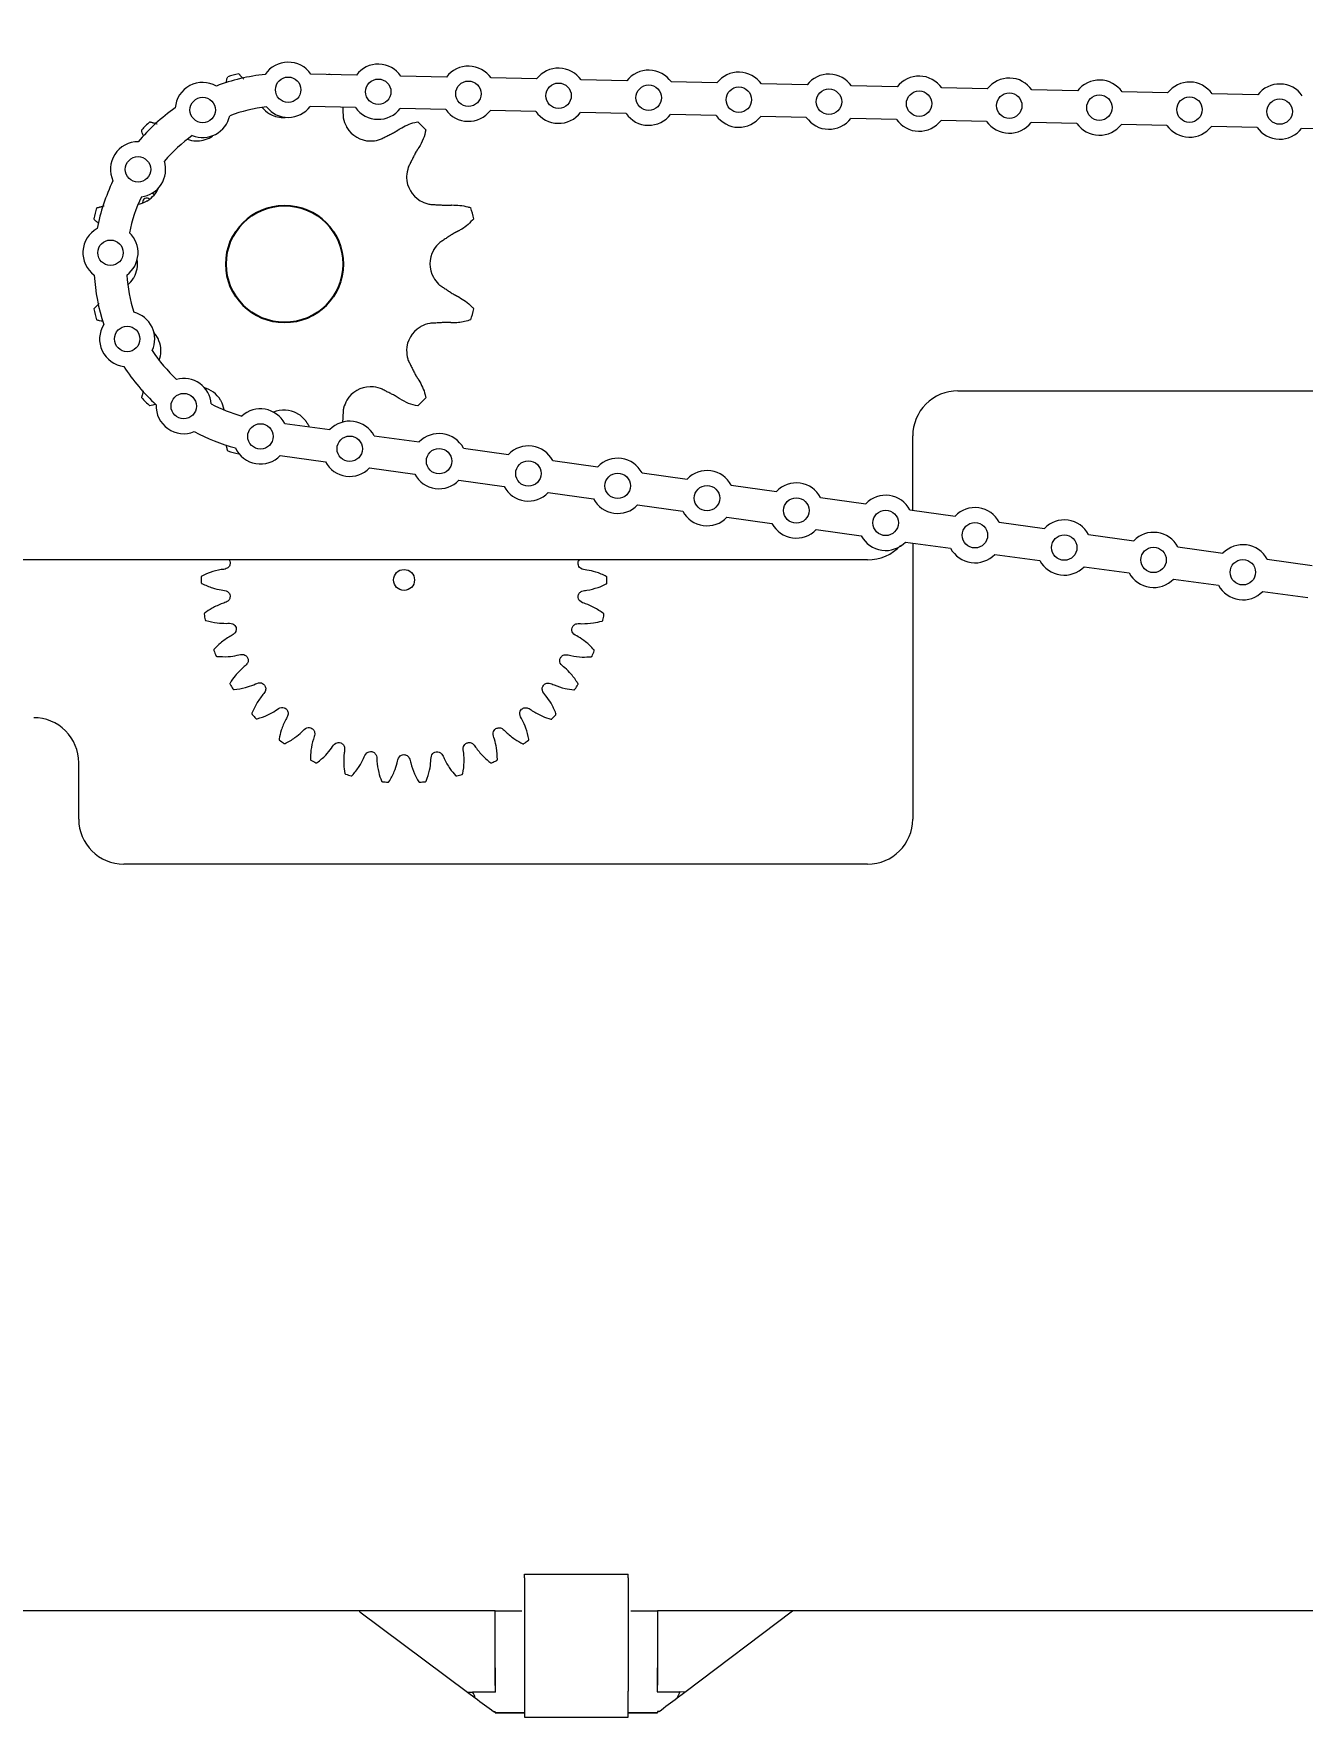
# Model space of a CAD drawing. Header units: inches. Extents: x 0.8 to 33.3, y 1.3 to 20.5.
# Drawn here: x 25.63 to 27.389, y 12.57 to 14.904 of the extents above; entities that cross this region are included whole.
import ezdxf

# ---------------------------------------------------------------- set-up
doc = ezdxf.new("R2010")
doc.units = ezdxf.units.IN
doc.header["$MEASUREMENT"] = 0
doc.header["$PDSIZE"] = -1
doc.layers.add('DIM', color=1, linetype='Continuous')
doc.styles.add('SLDTEXTSTYLE0', font='ARIAL.TTF', dxfattribs={"width": 0.7})
doc.dimstyles.new('SLDDIMSTYLE0', dxfattribs={"dimtxt": 0.15, "dimasz": 0.15, "dimexe": 0, "dimexo": 0.0625, "dimgap": 0.0375, "dimtad": 0, "dimtih": 1, "dimtoh": 1, "dimdec": 3, "dimlfac": 4, "dimrnd": 1e-09, "dimzin": 12, "dimdsep": 46, "dimtxsty": 'SLDTEXTSTYLE0', "dimsah": 1, "dimcen": 0.09, "dimadec": 0, "dimazin": 0, "dimtfac": 1, "dimtdec": 3, "dimtofl": 0, "dimtmove": 0, "dimatfit": 3, "dimfxl": 0, "dimtolj": 1, "dimtzin": 12, "dimarcsym": 0})

# ---------------------------------------------------------------- blocks, each defined once
blk = doc.blocks.new('*D14')
at = {"layer": 'DIM'}
for p, q in [((25.5614, 19.0503), (25.4864, 18.9003)), ((25.5989, 18.9753), (25.5614, 19.0503)), ((32.4113, 14.0955), (32.4113, 19.0353)), ((4.8616, 18.9753), (15.5185, 18.9753)), ((25.4489, 18.9753), (21.7544, 18.9753)), ((25.4864, 18.9003), (25.4489, 18.9753)), ((32.4113, 18.9753), (25.5989, 18.9753))]:
    blk.add_line(p, q, dxfattribs=at)
for points in [[(4.8616, 18.9753), (5.0116, 18.9553), (5.0116, 18.9953)], [(32.4113, 18.9753), (32.2613, 18.9953), (32.2613, 18.9553)]]:
    blk.add_solid(points, dxfattribs=at)
at = {"layer": 'DIM', "char_height": 0.15, "attachment_point": 1, "style": 'SLDTEXTSTYLE0'}
for s, insert in [('MIN. BACK ROOM', (15.9098, 19.1687)), (' = DOOR HEIGHT + 4\'-10" (ALLOWS FOR ACCESS)', (17.3463, 19.1687)), ('(OPERATOR TRACK MAY NEED TO BE SHORTENED FOR MIN. BACKROOM)', (15.5966, 18.9354))]:
    blk.add_mtext(s, dxfattribs=dict(at, insert=insert))
blk = doc.blocks.new('*D27')
at = {"color": 0, "linetype": 'ByBlock', "lineweight": -2}
for p, q in [((24.3488, 15.2061), (24.3488, 17.8393)), ((24.4988, 17.8393), (26.8009, 17.8393)), ((29.5738, 17.8393), (27.2717, 17.8393)), ((29.7238, 14.7037), (29.7238, 17.8393))]:
    blk.add_line(p, q, dxfattribs=at)
at = {"color": 0, "linetype": 'ByBlock'}
for points in [[(24.3488, 17.8393), (24.4988, 17.8143), (24.4988, 17.8643)], [(29.7238, 17.8393), (29.5738, 17.8143), (29.5738, 17.8643)]]:
    blk.add_solid(points, dxfattribs=at)
at = {"layer": 'DEFPOINTS', "color": 0, "linetype": 'ByBlock'}
for p in [(24.3488, 15.1436), (29.7238, 14.6412)]:
    blk.add_point(p, dxfattribs=at)
at = {"color": 0, "linetype": 'ByBlock', "insert": (27.0363, 17.8393), "char_height": 0.15, "attachment_point": 5, "style": 'SLDTEXTSTYLE0'}
blk.add_mtext('21 1/2', dxfattribs=at)

msp = doc.modelspace()

# ---------------------------------------------------------------- linework, layer by layer
at = {"color": 7, "linetype": 'Continuous', "lineweight": 15}
for p, q in [((26.077418, 14.847069), (26.014298, 14.848462)), ((26.202387, 14.844315), (26.139267, 14.845706)), ((26.327356, 14.84156), (26.264236, 14.842951)), ((26.452327, 14.838803), (26.389207, 14.840195)), ((26.577296, 14.836048), (26.514176, 14.83744)), ((26.702266, 14.833292), (26.639146, 14.834685)), ((26.827235, 14.830537), (26.764115, 14.831929)), ((26.952205, 14.827782), (26.889086, 14.829174)), ((27.077175, 14.825026), (27.014055, 14.826418)), ((27.202145, 14.822271), (27.139025, 14.823663)), ((26.076425, 14.802081), (26.013306, 14.803472)), ((26.201396, 14.799326), (26.138276, 14.800717)), ((27.327114, 14.819515), (27.263994, 14.820908)), ((26.326365, 14.79657), (26.263245, 14.797961)), ((26.451334, 14.793815), (26.388215, 14.795206)), ((26.576304, 14.791059), (26.513184, 14.792451)), ((26.701273, 14.788304), (26.638154, 14.789695)), ((26.826244, 14.785549), (26.763124, 14.78694)), ((26.951213, 14.782793), (26.888093, 14.784184)), ((27.076183, 14.780038), (27.013063, 14.781429)), ((27.201152, 14.777282), (27.138032, 14.778674)), ((27.326123, 14.774527), (27.263003, 14.775918)), ((27.451092, 14.771772), (27.387972, 14.773163)), ((25.794535, 14.683546), (25.797787, 14.681584)), ((26.91132, 14.409252), (27.84882, 14.409252)), ((25.978202, 14.364084), (26.040742, 14.355437)), ((26.102024, 14.346963), (26.164564, 14.338316)), ((26.84882, 14.243704), (26.84882, 14.346753)), ((25.972039, 14.319509), (26.034579, 14.310861)), ((26.225847, 14.329843), (26.288387, 14.321195)), ((26.349668, 14.312722), (26.412208, 14.304074)), ((26.09586, 14.302387), (26.158401, 14.29374)), ((26.219683, 14.285266), (26.282222, 14.276619)), ((26.47349, 14.295601), (26.53603, 14.286954)), ((26.343505, 14.268145), (26.406045, 14.259498)), ((26.597311, 14.27848), (26.659852, 14.269833)), ((26.467326, 14.251024), (26.529867, 14.242377)), ((26.721134, 14.261359), (26.783674, 14.252711)), ((26.844956, 14.244238), (26.907496, 14.23559)), ((26.591148, 14.233903), (26.653688, 14.225256)), ((26.714971, 14.216783), (26.777511, 14.208135)), ((26.968777, 14.227117), (27.031318, 14.218469)), ((26.838792, 14.199662), (26.901333, 14.191014)), ((26.84882, 14.198275), (26.84882, 13.815503)), ((27.0926, 14.209996), (27.155139, 14.201348)), ((27.216422, 14.192874), (27.278962, 14.184227)), ((26.786319, 14.174878), (24.411319, 14.174878)), ((26.962614, 14.182541), (27.025154, 14.173894)), ((27.340243, 14.175753), (27.402784, 14.167106)), ((27.086436, 14.16542), (27.148976, 14.156773)), ((27.210258, 14.148299), (27.272799, 14.139652)), ((27.33408, 14.131178), (27.39662, 14.12253)), ((25.692569, 13.815503), (25.692569, 13.893627)), ((26.786319, 13.753003), (25.75507, 13.753003)), ((26.310495, 12.763628), (26.310495, 12.768627)), ((26.454245, 12.763628), (26.454245, 12.768627)), ((26.310495, 12.763628), (26.310495, 12.748628)), ((26.310495, 12.748628), (26.310495, 12.606527)), ((26.454245, 12.763628), (26.454245, 12.748628)), ((26.454245, 12.748628), (26.454245, 12.606527)), ((26.26987, 12.717925), (25.58237, 12.717925)), ((26.08237, 12.7167), (26.08237, 12.717925)), ((26.08237, 12.7167), (26.231563, 12.60521)), ((26.26987, 12.648498), (26.26987, 12.717925)), ((26.26987, 12.717925), (26.306684, 12.717925)), ((26.458056, 12.717925), (26.49487, 12.717925)), ((26.49487, 12.717925), (26.49487, 12.648498)), ((27.05992, 12.717925), (26.49487, 12.717925)), ((26.53293, 12.605329), (26.681996, 12.717925)), ((28.772995, 12.717925), (27.05992, 12.717925)), ((26.26987, 12.623316), (26.26987, 12.648498)), ((26.270233, 12.630081), (26.26987, 12.648498)), ((26.49487, 12.648498), (26.494505, 12.630081)), ((26.49487, 12.648498), (26.49487, 12.623172)), ((26.231563, 12.60521), (26.238568, 12.605358)), ((26.231563, 12.60521), (26.242381, 12.597126)), ((26.270414, 12.605358), (26.238568, 12.605358)), ((26.270225, 12.605358), (26.26987, 12.623316)), ((26.310495, 12.606527), (26.310495, 12.570278)), ((26.454245, 12.570278), (26.454245, 12.606527)), ((26.494324, 12.605476), (26.526141, 12.605476)), ((26.49487, 12.623172), (26.494512, 12.605476)), ((26.522452, 12.597205), (26.53293, 12.60521)), ((26.53293, 12.605329), (26.526141, 12.605476)), ((26.53293, 12.605329), (26.53293, 12.60521)), ((26.522174, 12.597205), (26.522452, 12.597205)), ((26.522452, 12.597414), (26.522452, 12.597205)), ((26.267778, 12.578283), (26.26987, 12.578283)), ((26.26987, 12.576652), (26.26987, 12.578283)), ((26.26987, 12.576652), (26.310495, 12.576652)), ((26.26987, 12.576409), (26.26987, 12.576652)), ((26.310495, 12.576409), (26.26987, 12.576409)), ((26.454245, 12.576652), (26.49487, 12.576652)), ((26.49487, 12.576409), (26.454245, 12.576409)), ((26.497115, 12.578413), (26.49487, 12.578413)), ((26.49487, 12.578413), (26.49487, 12.576652)), ((26.49487, 12.576652), (26.49487, 12.576409))]:
    msp.add_line(p, q, dxfattribs=at)
at = {"color": 7, "linetype": 'Continuous', "lineweight": 15, "flags": 128}
msp.add_lwpolyline([(26.039221, 14.848747), (26.041132, 14.848287), (26.042975, 14.84783)], dxfattribs=at)
at = {"color": 7, "linetype": 'Continuous', "lineweight": 15}
for centre, radius in [((25.982876, 14.826649), 0.017625), ((26.107848, 14.823893), 0.017626), ((26.232815, 14.821138), 0.017625), ((26.357787, 14.818383), 0.017625), ((26.482756, 14.815627), 0.017625), ((26.607724, 14.812873), 0.017625), ((26.732695, 14.810116), 0.017625), ((26.857663, 14.807361), 0.017625), ((26.982635, 14.804605), 0.017625), ((25.864424, 14.798567), 0.017625), ((27.107603, 14.80185), 0.017625), ((27.232574, 14.799095), 0.017625), ((27.357542, 14.796339), 0.017625), ((25.774721, 14.716265), 0.017625), ((25.736572, 14.60066), 0.017625), ((25.759669, 14.481134), 0.017625), ((25.838143, 14.388066), 0.017625), ((25.944478, 14.346033), 0.017625), ((26.068302, 14.328913), 0.017625), ((26.192124, 14.311792), 0.017625), ((26.315947, 14.294671), 0.017625), ((26.439768, 14.27755), 0.017625), ((26.56359, 14.260429), 0.017625), ((26.687411, 14.243307), 0.017625), ((26.811234, 14.226186), 0.017625), ((26.935056, 14.209065), 0.017625), ((27.058877, 14.191945), 0.017625), ((27.182698, 14.174823), 0.017625), ((27.306522, 14.157702), 0.017625), ((26.143592, 14.147046), 0.014531)]:
    msp.add_circle(centre, radius, dxfattribs=at)
msp.add_circle((25.977977, 14.584974), 0.081167)
for centre, radius, start, end in [((25.977557, 14.585211), 0.263997, 95.761264, 110.911789), ((25.976407, 14.586639), 0.269361, 103.326569, 106.672289), ((25.982877, 14.826648), 0.038251, 34.770404, 146.294693), ((26.107847, 14.823893), 0.03825, 34.769209, 142.705155), ((26.232816, 14.821139), 0.038249, 34.768444, 142.705921), ((26.357785, 14.818382), 0.038251, 34.768752, 142.703487), ((26.482755, 14.815628), 0.038249, 34.768444, 142.705921), ((26.607725, 14.812872), 0.038251, 34.769724, 142.704688), ((26.732695, 14.810116), 0.03825, 34.769209, 142.705155), ((26.857664, 14.80736), 0.038251, 34.769724, 142.704688), ((25.864423, 14.798567), 0.03825, 60.378976, 175.495142), ((26.982634, 14.804606), 0.038249, 34.767559, 142.704633), ((27.107604, 14.801849), 0.038251, 34.769724, 142.704688), ((27.232574, 14.799095), 0.03825, 34.769209, 142.705155), ((27.357543, 14.796341), 0.038249, 34.767293, 142.707071), ((25.977614, 14.585165), 0.264064, 124.963199, 140.109906), ((25.977555, 14.585218), 0.218989, 96.449982, 110.222814), ((25.982877, 14.82665), 0.038251, 218.532426, 322.703981), ((26.107847, 14.823894), 0.038251, 214.769724, 322.704688), ((26.232817, 14.821137), 0.038249, 214.766793, 322.705398), ((25.976305, 14.585759), 0.270097, 133.331668, 136.668332), ((25.864423, 14.798566), 0.038249, 247.729912, 348.144068), ((25.976763, 14.82675), 0.038789, 241.332757, 272.901978), ((25.977234, 14.585759), 0.270097, 43.331668, 46.668332), ((26.357786, 14.818384), 0.038251, 214.770403, 322.70401), ((26.482755, 14.815627), 0.03825, 214.768574, 322.705839), ((26.607725, 14.812871), 0.03825, 214.769209, 322.705155), ((26.732694, 14.810117), 0.038251, 214.769724, 322.704688), ((26.857665, 14.807361), 0.038249, 214.767559, 322.704633), ((26.982634, 14.804606), 0.038251, 214.769724, 322.704688), ((27.107604, 14.80185), 0.038249, 214.768444, 322.705921), ((27.232573, 14.799096), 0.038251, 214.770403, 322.70401), ((25.774724, 14.716264), 0.038252, 89.582547, 204.691612), ((25.977602, 14.585181), 0.219045, 125.652385, 139.421826), ((25.85603, 14.79442), 0.038812, 271.343067, 304.485921), ((26.09751, 14.794423), 0.038815, 211.342381, 268.655838), ((27.357543, 14.796339), 0.038249, 214.768444, 322.705921), ((25.774723, 14.716264), 0.038249, 276.931447, 17.343698), ((26.185903, 14.706038), 0.038821, 181.345752, 238.651095), ((25.977586, 14.585226), 0.264007, 154.162625, 169.312604), ((25.767633, 14.706042), 0.038826, 301.349222, 337.108691), ((25.977977, 14.584974), 0.272002, 163.343958, 166.657183), ((25.977518, 14.585244), 0.218938, 154.848717, 168.624676), ((25.786936, 14.670612), 0.00586, 47.69591, 183.880373), ((25.975562, 14.584974), 0.272002, 13.342817, 16.656042), ((25.736573, 14.60066), 0.03825, 118.778568, 233.894169), ((25.736571, 14.600661), 0.038251, 306.13192, 46.54105), ((25.735283, 14.585297), 0.038821, 331.345702, 8.80765), ((26.218251, 14.585295), 0.038816, 151.344287, 208.655713), ((25.97759, 14.585239), 0.264011, 183.361976, 198.511585), ((25.977509, 14.585226), 0.21893, 184.049069, 197.825649), ((25.978455, 14.585739), 0.272496, 193.344592, 196.652054), ((25.975084, 14.585739), 0.272496, 343.347946, 346.655408), ((25.75967, 14.481135), 0.038251, 147.979994, 263.09452), ((25.759668, 14.481134), 0.038251, 335.332858, 75.740956), ((26.185905, 14.464552), 0.038822, 121.350035, 178.653118), ((25.767647, 14.464557), 0.03881, 1.340475, 41.193957), ((25.977516, 14.5852), 0.218925, 213.248387, 227.025271), ((25.977527, 14.585211), 0.263941, 212.560143, 227.714072), ((25.838143, 14.388066), 0.038251, 4.532021, 104.941994), ((25.856034, 14.376173), 0.038808, 31.339033, 75.298841), ((26.09751, 14.376168), 0.038815, 91.344162, 148.657619), ((26.911319, 14.346753), 0.062499, 89.998777, 180.000148), ((25.976305, 14.584832), 0.270097, 223.331668, 226.668332), ((25.838142, 14.388065), 0.038249, 177.177174, 292.297266), ((25.977544, 14.585207), 0.218947, 242.449196, 254.415134), ((25.944479, 14.346034), 0.03825, 28.158429, 132.332776), ((25.976769, 14.343806), 0.038823, 61.347445, 111.802732), ((25.977234, 14.584832), 0.270097, 313.331668, 316.668332), ((26.068302, 14.328914), 0.038249, 28.156749, 136.097871), ((25.977543, 14.585198), 0.263939, 241.759687, 255.104004), ((26.192124, 14.311791), 0.038251, 28.161072, 136.095998), ((26.315946, 14.294671), 0.03825, 28.159992, 136.096781), ((25.976407, 14.583951), 0.269361, 253.327711, 256.673431), ((25.94448, 14.346033), 0.03825, 204.568493, 316.095847), ((26.068302, 14.328913), 0.03825, 208.159892, 316.094728), ((26.439768, 14.277551), 0.038249, 28.158852, 136.097921), ((26.192124, 14.311793), 0.038251, 208.160973, 316.093945), ((26.563589, 14.260429), 0.03825, 28.15951, 136.09511), ((26.315946, 14.294672), 0.038251, 208.161131, 316.093787), ((26.687411, 14.243306), 0.038251, 28.160973, 136.093945), ((26.811233, 14.226186), 0.03825, 28.159892, 136.094728), ((26.439768, 14.277549), 0.03825, 208.15951, 316.09511), ((26.563589, 14.260428), 0.03825, 208.159892, 316.094728), ((26.935055, 14.209065), 0.03825, 28.15951, 136.09511), ((26.687411, 14.243308), 0.038251, 208.161072, 316.095998), ((27.058877, 14.191943), 0.038251, 28.161131, 136.093787), ((26.811233, 14.226186), 0.038249, 208.15961, 316.097163), ((26.786327, 14.23736), 0.062482, 269.992742, 316.971561), ((27.182699, 14.174822), 0.038251, 28.160973, 136.093945), ((27.306521, 14.157702), 0.03825, 28.159892, 136.094728), ((26.935055, 14.209065), 0.03825, 208.159992, 316.096781), ((27.058877, 14.191943), 0.038249, 208.157131, 316.097489), ((26.1467, 14.147031), 0.284323, 179.156764, 180.722066), ((26.150119, 14.147049), 0.274757, 359.129627, 0.749185), ((27.182699, 14.174823), 0.03825, 208.158212, 316.096706), ((27.306521, 14.1577), 0.038249, 208.156749, 316.097871), ((26.140517, 14.14648), 0.27809, 189.732318, 191.332593), ((26.14584, 14.146627), 0.278998, 348.556176, 350.151347), ((26.143218, 14.146889), 0.280813, 200.325911, 201.910682), ((26.145255, 14.146392), 0.279496, 337.973135, 339.565294), ((26.140754, 14.145286), 0.277882, 210.908333, 212.509689), ((26.141648, 14.148266), 0.283575, 327.393549, 328.962717), ((26.140665, 14.144344), 0.277241, 221.490985, 223.09599), ((26.141672, 14.148864), 0.283919, 316.799948, 318.367381), ((25.63007, 13.893629), 0.062499, 359.998777, 90.000148), ((26.143958, 14.147495), 0.281808, 232.094758, 233.67376), ((26.143545, 14.147216), 0.281435, 306.202195, 307.783423), ((26.141888, 14.143548), 0.277345, 242.667426, 244.272142), ((26.143876, 14.14648), 0.280633, 295.6251, 297.210801), ((26.143224, 14.14564), 0.279788, 253.264075, 254.854645), ((26.143647, 14.147), 0.281207, 263.851363, 265.433755), ((26.143689, 14.146396), 0.280598, 274.44218, 276.028175), ((26.141242, 14.155478), 0.290013, 285.055665, 286.590217), ((25.75507, 13.815504), 0.062501, 180.000469, 269.999531), ((26.786319, 13.815504), 0.062501, 270.000469, 359.999531), ((25.0124, 12.608525), 1.258018, 359.855723, 0.981769), ((27.809587, 12.60812), 1.315265, 179.043302, 180.115173), ((26.186151, 12.576078), 0.06004, 20.521869, 29.187814), ((26.579537, 12.576169), 0.06091, 151.238791, 159.585883), ((33.260516, 22.029928), 11.757209, 233.350246, 233.5043529), ((18.276113, 23.567667), 13.724014, 306.7999665, 306.9321872)]:
    msp.add_arc(centre, radius, start, end, dxfattribs=at)
for points in [[(25.914318, 14.848747), (25.921539, 14.841433)], [(26.058422, 14.802477), (26.059283, 14.787684)], [(25.790959, 14.782226), (25.80124, 14.779399)], [(26.110786, 14.757949), (26.131539, 14.768371)], [(26.131539, 14.768371), (26.137842, 14.772517)], [(26.159845, 14.740064), (26.149424, 14.719311)], [(26.16399, 14.746367), (26.159845, 14.740064)], [(25.717387, 14.662937), (25.727856, 14.66567)], [(26.179158, 14.66781), (26.202341, 14.666459)], [(26.202341, 14.666459), (26.209872, 14.666898)], [(26.212702, 14.627791), (26.1933, 14.61503)], [(26.219444, 14.631176), (26.212702, 14.627791)], [(26.1933, 14.555561), (26.212702, 14.5428)], [(26.212702, 14.5428), (26.219444, 14.539413)], [(25.713317, 14.522845), (25.720918, 14.530347)], [(26.202341, 14.504132), (26.179158, 14.502781)], [(26.209872, 14.503693), (26.202341, 14.504132)], [(26.149424, 14.451278), (26.159845, 14.430527)], [(26.159845, 14.430527), (26.16399, 14.424224)], [(25.779838, 14.399486), (25.782553, 14.409357)], [(26.131539, 14.402219), (26.110786, 14.412642)], [(26.137842, 14.398074), (26.131539, 14.402219)], [(26.059283, 14.382907), (26.058287, 14.365795)], [(26.012091, 14.360271), (26.006505, 14.368765)], [(25.899127, 14.325914), (25.896871, 14.334558)], [(26.310495, 12.768627), (26.454245, 12.768627)], [(26.310495, 12.570278), (26.454245, 12.570278)]]:
    msp.add_open_spline(points, degree=1, dxfattribs=at)
for points, knots in [([(25.897236, 14.836129), (25.897332, 14.837636), (25.89752, 14.840584), (25.8986, 14.843333), (25.899127, 14.844677)], [0, 0, 0, 0, 0.51105486, 1, 1, 1, 1]), ([(25.947034, 14.801826), (25.950101, 14.798745), (25.953525, 14.795305), (25.957718, 14.79296), (25.958155, 14.792715)], [0, 0, 0, 0, 0.89579925, 1, 1, 1, 1]), ([(26.059283, 14.787684), (26.060399, 14.783482), (26.061644, 14.778791), (26.064103, 14.774663), (26.064359, 14.774233)], [0, 0, 0, 0, 0.895788999, 1, 1, 1, 1]), ([(26.137842, 14.772517), (26.144488, 14.776087), (26.152414, 14.780346), (26.161167, 14.781965), (26.16258, 14.782226)], [0, 0, 0, 0, 0.83853839, 1, 1, 1, 1]), ([(25.782463, 14.762783), (25.781798, 14.764127), (25.780492, 14.766767), (25.780054, 14.769677), (25.779838, 14.771105)], [0, 0, 0, 0, 0.50947056, 1, 1, 1, 1]), ([(25.842753, 14.757949), (25.84695, 14.756814), (25.851635, 14.755547), (25.856439, 14.755612), (25.85694, 14.755619)], [0, 0, 0, 0, 0.89578501, 1, 1, 1, 1]), ([(26.0966, 14.755619), (26.100582, 14.755835), (26.105427, 14.756098), (26.109976, 14.757669), (26.110786, 14.757949)], [0, 0, 0, 0, 0.82193535, 1, 1, 1, 1]), ([(26.173701, 14.771105), (26.172748, 14.766805), (26.17081, 14.758052), (26.16629, 14.750307), (26.16399, 14.746367)], [0, 0, 0, 0, 0.49125749, 1, 1, 1, 1]), ([(26.149424, 14.719311), (26.148287, 14.715115), (26.147017, 14.71043), (26.147086, 14.705627), (26.147093, 14.705126)], [0, 0, 0, 0, 0.89577788, 1, 1, 1, 1]), ([(25.774381, 14.66781), (25.778584, 14.668924), (25.783275, 14.670169), (25.787402, 14.672628), (25.787832, 14.672884)], [0, 0, 0, 0, 0.89578616, 1, 1, 1, 1]), ([(26.165707, 14.672884), (26.169264, 14.671081), (26.173592, 14.668887), (26.178317, 14.667973), (26.179158, 14.66781)], [0, 0, 0, 0, 0.82195977, 1, 1, 1, 1]), ([(26.209872, 14.666898), (26.21741, 14.666667), (26.226404, 14.666391), (26.234794, 14.663418), (26.236152, 14.662937)], [0, 0, 0, 0, 0.83817865, 1, 1, 1, 1]), ([(25.719748, 14.641854), (25.718501, 14.642684), (25.716051, 14.644316), (25.714217, 14.646617), (25.713317, 14.647746)], [0, 0, 0, 0, 0.509175346, 1, 1, 1, 1]), ([(26.240222, 14.647746), (26.235029, 14.642466), (26.22872, 14.636053), (26.220838, 14.631909), (26.219444, 14.631176)], [0, 0, 0, 0, 0.82316022, 1, 1, 1, 1]), ([(26.1933, 14.61503), (26.190218, 14.611964), (26.186777, 14.608541), (26.184433, 14.604347), (26.184189, 14.60391)], [0, 0, 0, 0, 0.89572942, 1, 1, 1, 1]), ([(25.760239, 14.555561), (25.763321, 14.558627), (25.766762, 14.56205), (25.769106, 14.566244), (25.76935, 14.566681)], [0, 0, 0, 0, 0.89572942, 1, 1, 1, 1]), ([(26.184189, 14.566681), (26.186368, 14.563341), (26.189019, 14.559277), (26.192653, 14.556122), (26.1933, 14.555561)], [0, 0, 0, 0, 0.82192361, 1, 1, 1, 1]), ([(26.219444, 14.539413), (26.225792, 14.535493), (26.233447, 14.530765), (26.239234, 14.524), (26.240222, 14.522845)], [0, 0, 0, 0, 0.82931802, 1, 1, 1, 1]), ([(25.725868, 14.50577), (25.724384, 14.505865), (25.721459, 14.506053), (25.718731, 14.507125), (25.717387, 14.507653)], [0, 0, 0, 0, 0.50731239, 1, 1, 1, 1]), ([(26.179158, 14.502781), (26.174956, 14.501666), (26.170264, 14.500422), (26.166137, 14.497963), (26.165707, 14.497706)], [0, 0, 0, 0, 0.89578616, 1, 1, 1, 1]), ([(26.236152, 14.507653), (26.230438, 14.505965), (26.22182, 14.503419), (26.212883, 14.503624), (26.209872, 14.503693)], [0, 0, 0, 0, 0.66303205, 1, 1, 1, 1]), ([(25.804116, 14.451278), (25.805253, 14.455475), (25.806522, 14.46016), (25.806453, 14.464964), (25.806446, 14.465465)], [0, 0, 0, 0, 0.89578623, 1, 1, 1, 1]), ([(26.147093, 14.465465), (26.14731, 14.461483), (26.147573, 14.456638), (26.149144, 14.452089), (26.149424, 14.451278)], [0, 0, 0, 0, 0.82185738, 1, 1, 1, 1]), ([(26.110786, 14.412642), (26.106589, 14.413777), (26.101904, 14.415044), (26.0971, 14.414979), (26.0966, 14.414972)], [0, 0, 0, 0, 0.89578501, 1, 1, 1, 1]), ([(26.16399, 14.424224), (26.16756, 14.417577), (26.171817, 14.409651), (26.173439, 14.400899), (26.173701, 14.399486)], [0, 0, 0, 0, 0.83853107, 1, 1, 1, 1]), ([(25.797993, 14.390432), (25.797068, 14.389985), (25.794843, 14.388911), (25.792391, 14.388566), (25.790959, 14.388365)], [0, 0, 0, 0, 0.41609311, 1, 1, 1, 1]), ([(25.894256, 14.382907), (25.893141, 14.387109), (25.891895, 14.3918), (25.889436, 14.395927), (25.88918, 14.396357)], [0, 0, 0, 0, 0.895788999, 1, 1, 1, 1]), ([(26.064359, 14.396357), (26.062555, 14.392801), (26.06036, 14.388473), (26.059446, 14.383748), (26.059283, 14.382907)], [0, 0, 0, 0, 0.82188647, 1, 1, 1, 1]), ([(26.16258, 14.388365), (26.15828, 14.389317), (26.149527, 14.391256), (26.141782, 14.395775), (26.137842, 14.398074)], [0, 0, 0, 0, 0.49130809, 1, 1, 1, 1]), ([(26.006505, 14.368765), (26.003438, 14.371846), (26.000014, 14.375286), (25.995821, 14.377631), (25.995384, 14.377875)], [0, 0, 0, 0, 0.89579925, 1, 1, 1, 1]), ([(25.902503, 14.169637), (25.902104, 14.168144), (25.901301, 14.165138), (25.89647, 14.161933), (25.892555, 14.161564), (25.890166, 14.161339)], [0, 0, 0, 0, 0.2774659, 0.5588484, 1, 1, 1, 1]), ([(25.900907, 14.174878), (25.901336, 14.174325), (25.902505, 14.172816), (25.902504, 14.17087), (25.902503, 14.169637)], [0, 0, 0, 0, 0.36613216, 1, 1, 1, 1]), ([(26.384795, 14.169145), (26.384823, 14.170749), (26.384863, 14.172994), (26.386436, 14.174459), (26.386886, 14.174878)], [0, 0, 0, 0, 0.71416096, 1, 1, 1, 1]), ([(26.397116, 14.160822), (26.394009, 14.161158), (26.38967, 14.161629), (26.385591, 14.165606), (26.38506, 14.167969), (26.384795, 14.169145)], [0, 0, 0, 0, 0.558752581, 0.780228564, 1, 1, 1, 1]), ([(25.863254, 14.152544), (25.862995, 14.152356), (25.862531, 14.152021), (25.862445, 14.151462), (25.862407, 14.151216)], [0, 0, 0, 0, 0.55998466, 1, 1, 1, 1]), ([(25.890166, 14.161339), (25.884956, 14.160257), (25.875649, 14.158324), (25.867044, 14.154311), (25.863254, 14.152544)], [0, 0, 0, 0, 0.55971023, 1, 1, 1, 1]), ([(26.42401, 14.151971), (26.419176, 14.154212), (26.410546, 14.158212), (26.401219, 14.160025), (26.397116, 14.160822)], [0, 0, 0, 0, 0.56012091, 1, 1, 1, 1]), ([(26.424853, 14.150642), (26.424832, 14.150797), (26.424789, 14.151098), (26.424541, 14.151603), (26.424214, 14.15183), (26.42401, 14.151971)], [0, 0, 0, 0, 0.28512654, 0.55454708, 1, 1, 1, 1]), ([(25.862399, 14.143448), (25.862421, 14.143294), (25.862462, 14.142993), (25.862714, 14.142489), (25.86304, 14.142261), (25.863244, 14.142119)], [0, 0, 0, 0, 0.28508286, 0.55414849, 1, 1, 1, 1]), ([(25.863244, 14.142119), (25.868077, 14.139878), (25.876707, 14.135878), (25.886034, 14.134066), (25.890136, 14.133269)], [0, 0, 0, 0, 0.56010409, 1, 1, 1, 1]), ([(25.890136, 14.133269), (25.893244, 14.132932), (25.897583, 14.132462), (25.901663, 14.128484), (25.902193, 14.126122), (25.902457, 14.124945)], [0, 0, 0, 0, 0.55879609, 0.78026157, 1, 1, 1, 1]), ([(25.902457, 14.124945), (25.90234, 14.123405), (25.902104, 14.120302), (25.897942, 14.116264), (25.894162, 14.115182), (25.891854, 14.114521)], [0, 0, 0, 0, 0.27744823, 0.55885684, 1, 1, 1, 1]), ([(26.384749, 14.124454), (26.385148, 14.125947), (26.385951, 14.128954), (26.390784, 14.132159), (26.394698, 14.132527), (26.397088, 14.132752)], [0, 0, 0, 0, 0.277498362, 0.558903709, 1, 1, 1, 1]), ([(26.395331, 14.114009), (26.392339, 14.114911), (26.38816, 14.11617), (26.384883, 14.12083), (26.384794, 14.123249), (26.384749, 14.124454)], [0, 0, 0, 0, 0.55882163, 0.78032777, 1, 1, 1, 1]), ([(26.397088, 14.132752), (26.402297, 14.133834), (26.411605, 14.135766), (26.42021, 14.13978), (26.423999, 14.141548)], [0, 0, 0, 0, 0.5596967, 1, 1, 1, 1]), ([(26.423999, 14.141548), (26.424258, 14.141735), (26.424722, 14.14207), (26.424807, 14.142629), (26.424845, 14.142876)], [0, 0, 0, 0, 0.559149561, 1, 1, 1, 1]), ([(25.867017, 14.100932), (25.866797, 14.1007), (25.866404, 14.100284), (25.866422, 14.099719), (25.866429, 14.09947)], [0, 0, 0, 0, 0.55933887, 1, 1, 1, 1]), ([(25.891854, 14.114521), (25.886933, 14.112501), (25.878139, 14.108891), (25.870417, 14.103365), (25.867017, 14.100932)], [0, 0, 0, 0, 0.559658048, 1, 1, 1, 1]), ([(26.420141, 14.100368), (26.415801, 14.103459), (26.408053, 14.108977), (26.399218, 14.112471), (26.395331, 14.114009)], [0, 0, 0, 0, 0.56011606, 1, 1, 1, 1]), ([(26.420726, 14.098906), (26.420733, 14.099062), (26.420746, 14.099365), (26.420596, 14.099908), (26.420316, 14.100191), (26.420141, 14.100368)], [0, 0, 0, 0, 0.28481902, 0.55453933, 1, 1, 1, 1]), ([(25.867849, 14.091834), (25.867898, 14.091686), (25.867994, 14.091397), (25.868335, 14.090949), (25.868697, 14.090784), (25.868923, 14.090682)], [0, 0, 0, 0, 0.284889389, 0.554253893, 1, 1, 1, 1]), ([(25.868923, 14.090682), (25.874086, 14.089367), (25.883304, 14.087021), (25.892805, 14.086954), (25.896984, 14.086925)], [0, 0, 0, 0, 0.56011456, 1, 1, 1, 1]), ([(25.896984, 14.086925), (25.9001, 14.087165), (25.904452, 14.0875), (25.909193, 14.084339), (25.910149, 14.082115), (25.910625, 14.081008)], [0, 0, 0, 0, 0.558826333, 0.780349717, 1, 1, 1, 1]), ([(25.910625, 14.081008), (25.910792, 14.079472), (25.911129, 14.076379), (25.907783, 14.071642), (25.904265, 14.069885), (25.902117, 14.068812)], [0, 0, 0, 0, 0.27744992, 0.55885281, 1, 1, 1, 1]), ([(26.384976, 14.068321), (26.3822, 14.069757), (26.378324, 14.071763), (26.375957, 14.076945), (26.376315, 14.07934), (26.376493, 14.080533)], [0, 0, 0, 0, 0.55874357, 0.78029419, 1, 1, 1, 1]), ([(26.376493, 14.080533), (26.377159, 14.081927), (26.3785, 14.084735), (26.38384, 14.086997), (26.387755, 14.08664), (26.390145, 14.086422)], [0, 0, 0, 0, 0.277457545, 0.558915725, 1, 1, 1, 1]), ([(26.390145, 14.086422), (26.395465, 14.086528), (26.404969, 14.086717), (26.414165, 14.089081), (26.418215, 14.090122)], [0, 0, 0, 0, 0.55971114, 1, 1, 1, 1]), ([(26.418215, 14.090122), (26.418504, 14.090259), (26.419021, 14.090503), (26.419208, 14.091037), (26.419291, 14.091272)], [0, 0, 0, 0, 0.55965972, 1, 1, 1, 1]), ([(25.902117, 14.068812), (25.89765, 14.065922), (25.88967, 14.060758), (25.883095, 14.053907), (25.880201, 14.05089)], [0, 0, 0, 0, 0.55967388, 1, 1, 1, 1]), ([(26.406856, 14.050354), (26.403157, 14.054189), (26.396555, 14.061036), (26.388513, 14.066095), (26.384976, 14.068321)], [0, 0, 0, 0, 0.56013031, 1, 1, 1, 1]), ([(25.880201, 14.05089), (25.880027, 14.050621), (25.879716, 14.050141), (25.879838, 14.049589), (25.879891, 14.049346)], [0, 0, 0, 0, 0.55941093, 1, 1, 1, 1]), ([(25.882689, 14.042101), (25.882765, 14.041964), (25.882913, 14.041698), (25.883328, 14.041318), (25.883715, 14.041224), (25.883956, 14.041165)], [0, 0, 0, 0, 0.28521255, 0.55423035, 1, 1, 1, 1]), ([(25.883956, 14.041165), (25.889273, 14.040822), (25.898766, 14.040209), (25.908118, 14.041889), (25.912231, 14.042627)], [0, 0, 0, 0, 0.56012068, 1, 1, 1, 1]), ([(25.912231, 14.042627), (25.91525, 14.043436), (25.919466, 14.044566), (25.924707, 14.04233), (25.926055, 14.040319), (25.926726, 14.039317)], [0, 0, 0, 0, 0.5587907, 0.78031093, 1, 1, 1, 1]), ([(25.926726, 14.039317), (25.927174, 14.037839), (25.928075, 14.03486), (25.925651, 14.029591), (25.922518, 14.027217), (25.920605, 14.025768)], [0, 0, 0, 0, 0.27746611, 0.55887972, 1, 1, 1, 1]), ([(26.366401, 14.025313), (26.363936, 14.027235), (26.360495, 14.029919), (26.35912, 14.035448), (26.359912, 14.037737), (26.360307, 14.038876)], [0, 0, 0, 0, 0.55875113, 0.7802438, 1, 1, 1, 1]), ([(26.360307, 14.038876), (26.361217, 14.040124), (26.363052, 14.042637), (26.368716, 14.04388), (26.372499, 14.04281), (26.374809, 14.042157)], [0, 0, 0, 0, 0.27741522, 0.55884429, 1, 1, 1, 1]), ([(26.374809, 14.042157), (26.380057, 14.041284), (26.389434, 14.039723), (26.398908, 14.040357), (26.40308, 14.040636)], [0, 0, 0, 0, 0.55970179, 1, 1, 1, 1]), ([(26.40308, 14.040636), (26.40339, 14.040718), (26.403943, 14.040863), (26.404225, 14.041353), (26.40435, 14.041569)], [0, 0, 0, 0, 0.55931512, 1, 1, 1, 1]), ([(26.407162, 14.048808), (26.407197, 14.04896), (26.407266, 14.049256), (26.407218, 14.049817), (26.406995, 14.050148), (26.406856, 14.050354)], [0, 0, 0, 0, 0.28470643, 0.5542447, 1, 1, 1, 1]), ([(25.920605, 14.025768), (25.916746, 14.022106), (25.90985, 14.015562), (25.904646, 14.00762), (25.902354, 14.004123)], [0, 0, 0, 0, 0.55966969, 1, 1, 1, 1]), ([(26.384606, 14.003631), (26.381676, 14.008081), (26.376445, 14.016025), (26.369469, 14.022475), (26.366401, 14.025313)], [0, 0, 0, 0, 0.56011789, 1, 1, 1, 1]), ([(25.902354, 14.004123), (25.902232, 14.003826), (25.902015, 14.003297), (25.902237, 14.002777), (25.902334, 14.002548)], [0, 0, 0, 0, 0.55975053, 1, 1, 1, 1]), ([(25.906416, 13.995941), (25.906516, 13.995821), (25.90671, 13.995587), (25.907188, 13.995289), (25.907586, 13.995267), (25.907834, 13.995253)], [0, 0, 0, 0, 0.28494266, 0.55456708, 1, 1, 1, 1]), ([(25.907834, 13.995253), (25.913123, 13.995893), (25.922567, 13.997034), (25.93145, 14.000405), (25.935357, 14.001887)], [0, 0, 0, 0, 0.560137393, 1, 1, 1, 1]), ([(25.946687, 13.986852), (25.943566, 13.982544), (25.93799, 13.974845), (25.934334, 13.966082), (25.932724, 13.962223)], [0, 0, 0, 0, 0.559691715, 1, 1, 1, 1]), ([(25.935357, 14.001887), (25.938176, 14.003237), (25.942113, 14.005122), (25.947675, 14.003887), (25.949371, 14.002158), (25.950215, 14.001297)], [0, 0, 0, 0, 0.55874307, 0.78027693, 1, 1, 1, 1]), ([(25.950215, 14.001297), (25.950926, 13.999926), (25.952358, 13.997162), (25.950946, 13.991538), (25.948301, 13.988629), (25.946687, 13.986852)], [0, 0, 0, 0, 0.27744952, 0.55889835, 1, 1, 1, 1]), ([(26.340239, 13.986451), (26.33817, 13.988793), (26.33528, 13.992064), (26.334944, 13.997752), (26.336143, 13.999855), (26.336741, 14.000903)], [0, 0, 0, 0, 0.558797588, 0.780299628, 1, 1, 1, 1]), ([(26.336741, 14.000903), (26.337865, 14.001962), (26.340131, 14.004095), (26.345927, 14.004277), (26.349449, 14.00253), (26.351599, 14.001463)], [0, 0, 0, 0, 0.27742541, 0.55883964, 1, 1, 1, 1]), ([(26.354151, 13.961794), (26.352089, 13.966706), (26.348406, 13.975476), (26.342734, 13.983098), (26.340239, 13.986451)], [0, 0, 0, 0, 0.5601187, 1, 1, 1, 1]), ([(26.351599, 14.001463), (26.356598, 13.99964), (26.365528, 13.996384), (26.374957, 13.995266), (26.379109, 13.994774)], [0, 0, 0, 0, 0.55969494, 1, 1, 1, 1]), ([(26.379109, 13.994774), (26.379429, 13.994797), (26.38, 13.994838), (26.380367, 13.995268), (26.380529, 13.995458)], [0, 0, 0, 0, 0.55986682, 1, 1, 1, 1]), ([(26.384624, 14.002056), (26.384687, 14.002199), (26.384809, 14.002477), (26.384863, 14.003038), (26.384705, 14.003403), (26.384606, 14.003631)], [0, 0, 0, 0, 0.28508407, 0.5543935, 1, 1, 1, 1]), ([(25.932724, 13.962223), (25.932659, 13.96191), (25.932543, 13.961349), (25.932856, 13.960878), (25.932994, 13.960671)], [0, 0, 0, 0, 0.55960361, 1, 1, 1, 1]), ([(25.93974, 13.954511), (25.944821, 13.956112), (25.953894, 13.95897), (25.962007, 13.963914), (25.965576, 13.966089)], [0, 0, 0, 0, 0.56012604, 1, 1, 1, 1]), ([(25.965576, 13.966089), (25.968099, 13.967934), (25.971622, 13.970509), (25.977317, 13.970319), (25.979302, 13.96893), (25.98029, 13.968239)], [0, 0, 0, 0, 0.55873115, 0.78026909, 1, 1, 1, 1]), ([(25.98029, 13.968239), (25.98124, 13.967021), (25.983155, 13.964569), (25.982801, 13.958781), (25.980736, 13.955435), (25.979475, 13.953393)], [0, 0, 0, 0, 0.2774178, 0.55887363, 1, 1, 1, 1]), ([(26.307382, 13.953058), (26.305779, 13.955741), (26.30354, 13.959487), (26.304254, 13.965139), (26.30582, 13.966987), (26.306599, 13.967907)], [0, 0, 0, 0, 0.5587476, 0.78026193, 1, 1, 1, 1]), ([(26.306599, 13.967907), (26.307899, 13.968741), (26.310518, 13.970422), (26.316248, 13.969534), (26.319389, 13.96717), (26.321307, 13.965727)], [0, 0, 0, 0, 0.27746675, 0.55890463, 1, 1, 1, 1]), ([(26.321307, 13.965727), (26.325885, 13.963017), (26.334065, 13.958175), (26.343129, 13.955344), (26.34712, 13.954097)], [0, 0, 0, 0, 0.55968524, 1, 1, 1, 1]), ([(26.353879, 13.960242), (26.353967, 13.960371), (26.354139, 13.960622), (26.354294, 13.961163), (26.354206, 13.961552), (26.354151, 13.961794)], [0, 0, 0, 0, 0.28490776, 0.55417479, 1, 1, 1, 1]), ([(25.93822, 13.954926), (25.93834, 13.954827), (25.938574, 13.954632), (25.939099, 13.954427), (25.939494, 13.954479), (25.93974, 13.954511)], [0, 0, 0, 0, 0.28483713, 0.55491805, 1, 1, 1, 1]), ([(25.979475, 13.953393), (25.977199, 13.948584), (25.973133, 13.939992), (25.97115, 13.930705), (25.970276, 13.926617)], [0, 0, 0, 0, 0.55968594, 1, 1, 1, 1]), ([(25.978589, 13.920326), (25.983291, 13.922833), (25.991685, 13.927308), (25.998751, 13.93366), (26.001859, 13.936454)], [0, 0, 0, 0, 0.56012677, 1, 1, 1, 1]), ([(26.001859, 13.936454), (26.004, 13.93873), (26.00699, 13.941908), (26.012622, 13.942769), (26.014827, 13.941768), (26.015926, 13.94127)], [0, 0, 0, 0, 0.55878383, 0.78026677, 1, 1, 1, 1]), ([(26.015926, 13.94127), (26.017084, 13.940248), (26.019418, 13.93819), (26.020133, 13.932435), (26.018718, 13.928767), (26.017855, 13.926527)], [0, 0, 0, 0, 0.277440515, 0.558842953, 1, 1, 1, 1]), ([(26.268948, 13.926272), (26.267865, 13.929203), (26.266352, 13.933297), (26.268095, 13.938721), (26.269973, 13.94025), (26.270908, 13.941011)], [0, 0, 0, 0, 0.55874728, 0.78025895, 1, 1, 1, 1]), ([(26.270908, 13.941011), (26.272339, 13.941592), (26.275222, 13.942762), (26.280692, 13.940839), (26.283345, 13.937937), (26.284964, 13.936165)], [0, 0, 0, 0, 0.27743972, 0.55882846, 1, 1, 1, 1]), ([(26.284964, 13.936165), (26.288967, 13.93266), (26.296118, 13.926397), (26.304507, 13.921948), (26.308201, 13.91999)], [0, 0, 0, 0, 0.55969038, 1, 1, 1, 1]), ([(26.316527, 13.926263), (26.315401, 13.931471), (26.313393, 13.940769), (26.309218, 13.949304), (26.307382, 13.953058)], [0, 0, 0, 0, 0.5601268, 1, 1, 1, 1]), ([(26.34712, 13.954097), (26.347438, 13.95406), (26.348007, 13.953995), (26.348447, 13.954351), (26.34864, 13.954508)], [0, 0, 0, 0, 0.55999991, 1, 1, 1, 1]), ([(25.970276, 13.926617), (25.97027, 13.926296), (25.970259, 13.925724), (25.970653, 13.925319), (25.970827, 13.925141)], [0, 0, 0, 0, 0.55956646, 1, 1, 1, 1]), ([(25.977019, 13.920454), (25.977156, 13.920378), (25.977422, 13.920231), (25.977975, 13.920124), (25.978353, 13.920249), (25.978589, 13.920326)], [0, 0, 0, 0, 0.28534718, 0.55429531, 1, 1, 1, 1]), ([(26.017855, 13.926527), (26.016501, 13.921382), (26.014083, 13.912189), (26.013839, 13.902696), (26.013731, 13.898517)], [0, 0, 0, 0, 0.55970326, 1, 1, 1, 1]), ([(26.023059, 13.893861), (26.02722, 13.897189), (26.034648, 13.90313), (26.040426, 13.910672), (26.042968, 13.913989)], [0, 0, 0, 0, 0.56012654, 1, 1, 1, 1]), ([(26.042968, 13.913989), (26.044655, 13.916621), (26.04701, 13.920295), (26.052389, 13.922175), (26.05474, 13.921597), (26.055911, 13.92131)], [0, 0, 0, 0, 0.55876913, 0.78032933, 1, 1, 1, 1]), ([(26.055911, 13.92131), (26.057238, 13.920517), (26.059909, 13.918922), (26.06167, 13.913397), (26.060953, 13.909531), (26.060515, 13.907171)], [0, 0, 0, 0, 0.27747972, 0.55884193, 1, 1, 1, 1]), ([(26.226248, 13.907002), (26.225721, 13.910083), (26.224986, 13.914385), (26.227696, 13.919397), (26.229822, 13.920555), (26.230881, 13.921131)], [0, 0, 0, 0, 0.55876566, 0.780263942, 1, 1, 1, 1]), ([(26.230881, 13.921131), (26.232395, 13.92144), (26.235445, 13.922061), (26.240468, 13.919164), (26.242542, 13.915824), (26.243809, 13.913785)], [0, 0, 0, 0, 0.27746906, 0.55891557, 1, 1, 1, 1]), ([(26.243809, 13.913785), (26.247099, 13.909604), (26.252978, 13.902134), (26.260407, 13.89622), (26.263678, 13.893616)], [0, 0, 0, 0, 0.55971457, 1, 1, 1, 1]), ([(26.273014, 13.898253), (26.272865, 13.903578), (26.2726, 13.913087), (26.270064, 13.922244), (26.268948, 13.926272)], [0, 0, 0, 0, 0.56009626, 1, 1, 1, 1]), ([(26.308201, 13.91999), (26.308507, 13.919895), (26.309054, 13.919727), (26.309552, 13.919997), (26.309771, 13.920115)], [0, 0, 0, 0, 0.55984666, 1, 1, 1, 1]), ([(26.315974, 13.924789), (26.316084, 13.924899), (26.316299, 13.925115), (26.316552, 13.925617), (26.316536, 13.926016), (26.316527, 13.926263)], [0, 0, 0, 0, 0.284763, 0.55480526, 1, 1, 1, 1]), ([(26.013731, 13.898517), (26.013784, 13.898201), (26.013878, 13.897637), (26.01434, 13.897311), (26.014543, 13.897167)], [0, 0, 0, 0, 0.55990873, 1, 1, 1, 1]), ([(26.021493, 13.893698), (26.021641, 13.893648), (26.021929, 13.893552), (26.022492, 13.893551), (26.022841, 13.893742), (26.023059, 13.893861)], [0, 0, 0, 0, 0.28484889, 0.55389555, 1, 1, 1, 1]), ([(26.060515, 13.907171), (26.06013, 13.901865), (26.059442, 13.892384), (26.060948, 13.883008), (26.061611, 13.87888)], [0, 0, 0, 0, 0.55966925, 1, 1, 1, 1]), ([(26.071635, 13.876017), (26.075113, 13.880053), (26.081323, 13.887259), (26.085617, 13.895734), (26.087506, 13.899462)], [0, 0, 0, 0, 0.56011179, 1, 1, 1, 1]), ([(26.087506, 13.899462), (26.08868, 13.902359), (26.09032, 13.906404), (26.095263, 13.909238), (26.09768, 13.909103), (26.098884, 13.909036)], [0, 0, 0, 0, 0.55878133, 0.7802799, 1, 1, 1, 1]), ([(26.098884, 13.909036), (26.100333, 13.908501), (26.103253, 13.907423), (26.105998, 13.902316), (26.106004, 13.898385), (26.106007, 13.895985)], [0, 0, 0, 0, 0.27748564, 0.55889748, 1, 1, 1, 1]), ([(26.106007, 13.895985), (26.106604, 13.890698), (26.10767, 13.881252), (26.110872, 13.872312), (26.112282, 13.868376)], [0, 0, 0, 0, 0.5597227, 1, 1, 1, 1]), ([(26.122661, 13.867404), (26.125339, 13.87201), (26.130118, 13.880235), (26.132783, 13.889354), (26.133956, 13.893366)], [0, 0, 0, 0, 0.56013512, 1, 1, 1, 1]), ([(26.133956, 13.893366), (26.134577, 13.896429), (26.135445, 13.900706), (26.139783, 13.9044), (26.142184, 13.904712), (26.14338, 13.904867)], [0, 0, 0, 0, 0.55875413, 0.78029806, 1, 1, 1, 1]), ([(26.14338, 13.904867), (26.144903, 13.904607), (26.14797, 13.904085), (26.151608, 13.899569), (26.152336, 13.895706), (26.15278, 13.893347)], [0, 0, 0, 0, 0.2775007, 0.55888199, 1, 1, 1, 1]), ([(26.15278, 13.893347), (26.154338, 13.88826), (26.157122, 13.87917), (26.161912, 13.870971), (26.164021, 13.867362)], [0, 0, 0, 0, 0.55971512, 1, 1, 1, 1]), ([(26.174402, 13.868313), (26.176188, 13.873333), (26.179375, 13.882295), (26.180319, 13.89175), (26.180734, 13.895908)], [0, 0, 0, 0, 0.56012554, 1, 1, 1, 1]), ([(26.180734, 13.895908), (26.180782, 13.899033), (26.18085, 13.903397), (26.184434, 13.907826), (26.186737, 13.908572), (26.187884, 13.908944)], [0, 0, 0, 0, 0.55879759, 0.78026811, 1, 1, 1, 1]), ([(26.187884, 13.908944), (26.189428, 13.908969), (26.19254, 13.90902), (26.196945, 13.905249), (26.198371, 13.901586), (26.199242, 13.899349)], [0, 0, 0, 0, 0.27745032, 0.55885771, 1, 1, 1, 1]), ([(26.199242, 13.899349), (26.201707, 13.894634), (26.206113, 13.886211), (26.212329, 13.879032), (26.215066, 13.875872)], [0, 0, 0, 0, 0.55969714, 1, 1, 1, 1]), ([(26.225096, 13.878713), (26.225928, 13.883976), (26.227414, 13.893372), (26.226604, 13.902838), (26.226248, 13.907002)], [0, 0, 0, 0, 0.56013464, 1, 1, 1, 1]), ([(26.263678, 13.893616), (26.263961, 13.893467), (26.264468, 13.893202), (26.265007, 13.893374), (26.265244, 13.893449)], [0, 0, 0, 0, 0.55913087, 1, 1, 1, 1]), ([(26.2722, 13.896905), (26.272329, 13.896993), (26.27258, 13.897164), (26.27292, 13.897613), (26.272978, 13.898007), (26.273014, 13.898253)], [0, 0, 0, 0, 0.28515093, 0.55411855, 1, 1, 1, 1]), ([(26.061611, 13.87888), (26.061721, 13.878579), (26.061917, 13.878042), (26.06243, 13.877807), (26.062657, 13.877703)], [0, 0, 0, 0, 0.55952791, 1, 1, 1, 1]), ([(26.070125, 13.87557), (26.07028, 13.875548), (26.07058, 13.875506), (26.071134, 13.875609), (26.071442, 13.87586), (26.071635, 13.876017)], [0, 0, 0, 0, 0.285048364, 0.55406123, 1, 1, 1, 1]), ([(26.112282, 13.868376), (26.112445, 13.868101), (26.112737, 13.867608), (26.113286, 13.867471), (26.113527, 13.867411)], [0, 0, 0, 0, 0.55984776, 1, 1, 1, 1]), ([(26.121259, 13.866686), (26.121416, 13.866693), (26.121719, 13.866708), (26.122245, 13.86691), (26.122502, 13.867214), (26.122661, 13.867404)], [0, 0, 0, 0, 0.285475318, 0.554842437, 1, 1, 1, 1]), ([(26.164021, 13.867362), (26.164232, 13.867121), (26.164609, 13.866691), (26.165173, 13.866656), (26.165422, 13.866641)], [0, 0, 0, 0, 0.55994699, 1, 1, 1, 1]), ([(26.173156, 13.86735), (26.173308, 13.867386), (26.173604, 13.867456), (26.174084, 13.867751), (26.17428, 13.868097), (26.174402, 13.868313)], [0, 0, 0, 0, 0.28499334, 0.55473473, 1, 1, 1, 1]), ([(26.215066, 13.875872), (26.215318, 13.875673), (26.215767, 13.875319), (26.216328, 13.875389), (26.216575, 13.87542)], [0, 0, 0, 0, 0.55986842, 1, 1, 1, 1]), ([(26.224048, 13.877538), (26.22419, 13.877602), (26.224467, 13.877726), (26.224886, 13.878101), (26.225015, 13.878478), (26.225096, 13.878713)], [0, 0, 0, 0, 0.284859485, 0.554301879, 1, 1, 1, 1])]:
    msp.add_open_spline(points, degree=3, knots=knots, dxfattribs=at)

# ---------------------------------------------------------------- dimensions: what is measured, and where the dimension line sits
at = {"layer": 'DIM'}
dim = msp.add_linear_dim(base=(4.861604, 18.975308), p1=(32.41132, 14.035478), p2=(4.861604, 20.469534), text='MIN. BACK ROOM = DOOR HEIGHT + 4\'-10" (ALLOWS FOR ACCESS)\\P(OPERATOR TRACK MAY NEED TO BE SHORTENED FOR MIN. BACKROOM)', dimstyle='SLDDIMSTYLE0', dxfattribs=at)
dim.commit()
dim.dimension.update_dxf_attribs({"geometry": '*D14', "text_midpoint": (18.636462, 18.975308)})
dim = msp.add_linear_dim(base=(29.72382, 17.839293), p1=(24.34882, 15.143628), p2=(29.72382, 14.641228), dimstyle='SLDDIMSTYLE0', override={"dimdec": 4, "dimlunit": 5, "dimfrac": 2}, dxfattribs=at)
dim.commit()
dim.dimension.update_dxf_attribs({"geometry": '*D27', "text_midpoint": (27.03632, 17.839293)})

doc.saveas('drawing.dxf')
